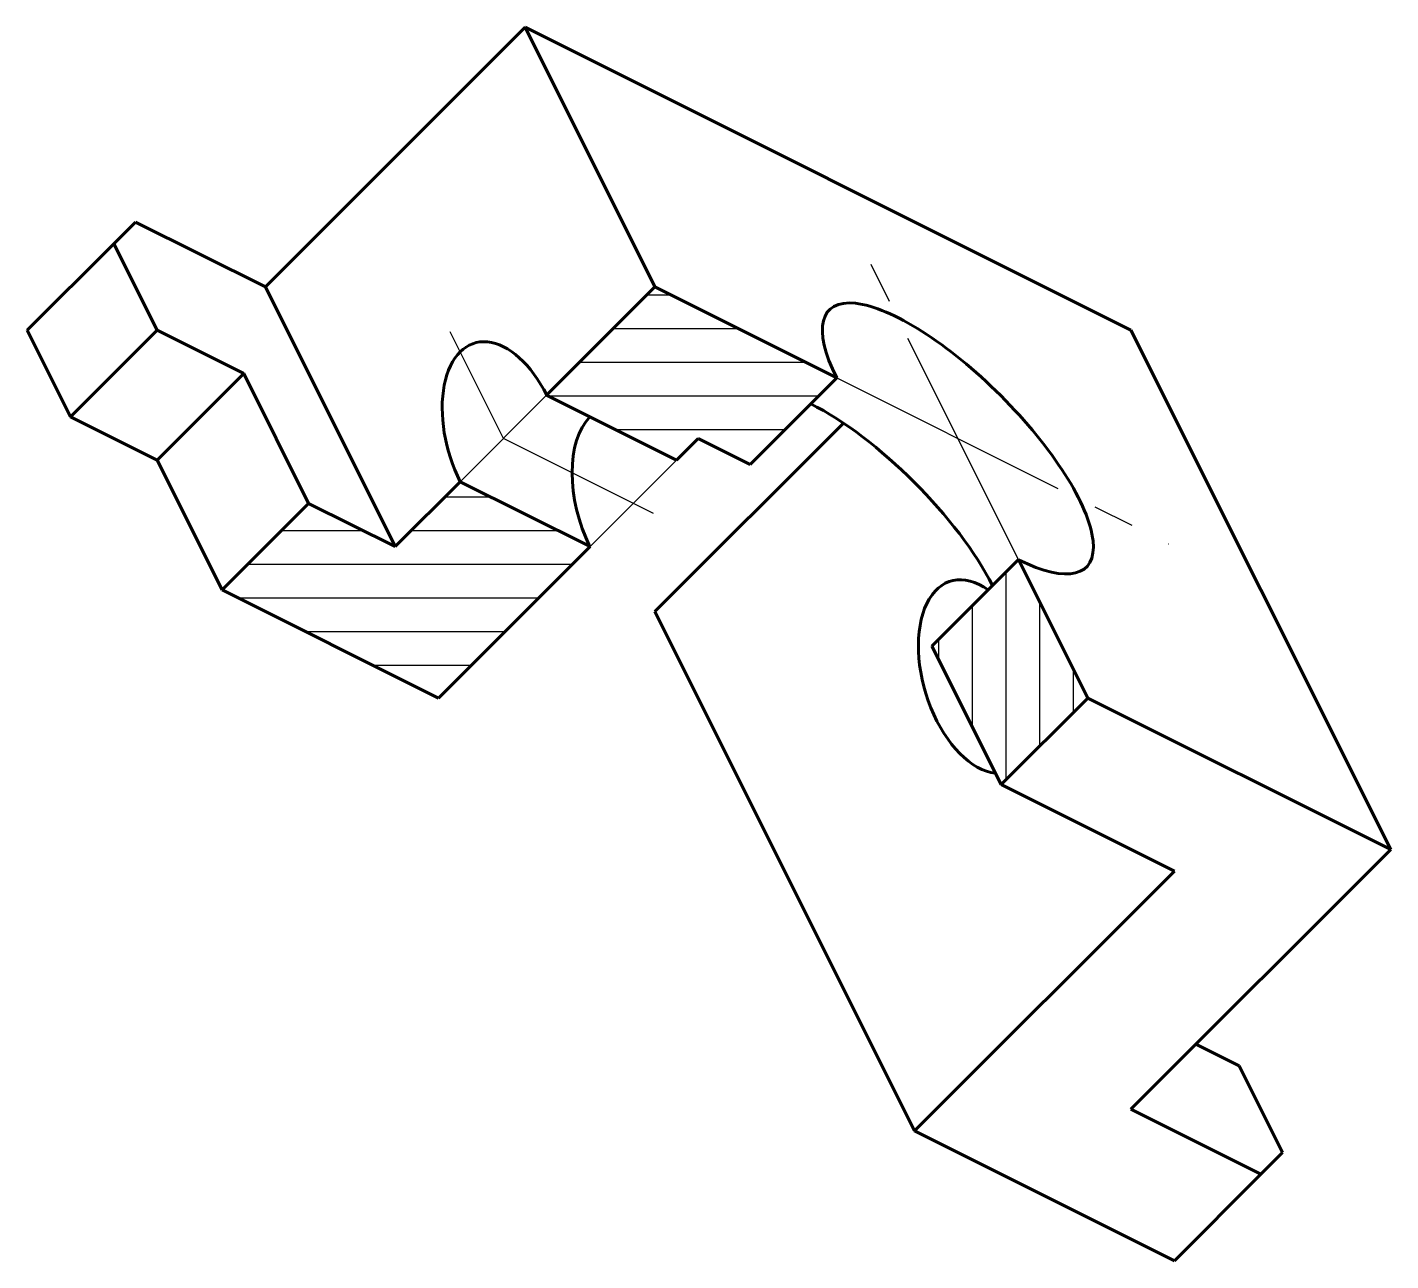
# Model space of a CAD drawing. Header units: millimetres. Extents: x -223 to -118, y 154 to 249.
import ezdxf

# ---------------------------------------------------------------- set-up
doc = ezdxf.new("R2010")
doc.units = ezdxf.units.MM
doc.linetypes.add('осевая2', pattern=[28.575, 19.05, -3.175, 3.175, -3.175])
doc.layers.add('1-оси', color=1, linetype='осевая2')
doc.layers.add('2-штриховка', color=7, linetype='Continuous', true_color=0x00c7c7)
doc.layers.add('PV-21B', color=7, linetype='Continuous', lineweight=60)

# ---------------------------------------------------------------- blocks, each defined once
blk = doc.blocks.new('*U41')
at = {"layer": 'PV-21B'}
for p, q in [((-204.81, 228.74, 23.93), (-184.81, 248.74, 63.93)), ((-184.81, 248.74, 63.93), (-174.81, 228.74, 53.93)), ((-138.15, 225.41, 87.26), (-184.81, 248.74, 63.93)), ((-214.81, 233.74, 18.93), (-216.48, 232.07, 15.59)), ((-204.81, 228.74, 23.93), (-214.81, 233.74, 18.93)), ((-223.15, 225.41, 2.26), (-216.48, 232.07, 15.59)), ((-216.48, 232.07, 15.59), (-213.15, 225.41, 12.26)), ((-194.81, 208.74, 13.93), (-204.81, 228.74, 23.93)), ((-183.15, 220.41, 37.26), (-174.81, 228.74, 53.93)), ((-174.81, 228.74, 53.93), (-160.81, 221.74, 60.93)), ((-223.15, 225.41, 2.26), (-219.81, 218.74, -1.07)), ((-219.81, 218.74, -1.07), (-213.15, 225.41, 12.26)), ((-213.15, 225.41, 12.26), (-206.48, 222.07, 15.59)), ((-118.15, 185.41, 67.26), (-138.15, 225.41, 87.26)), ((-213.15, 215.41, 2.26), (-206.48, 222.07, 15.59)), ((-206.48, 222.07, 15.59), (-201.48, 212.07, 10.59)), ((-160.81, 221.74, 60.93), (-167.48, 215.07, 47.59)), ((-173.15, 215.41, 42.26), (-183.15, 220.41, 37.26)), ((-219.81, 218.74, -1.07), (-213.15, 215.41, 2.26)), ((-174.81, 203.74, 28.93), (-160.3, 218.26, 57.96)), ((-171.48, 217.07, 45.59), (-173.15, 215.41, 42.26)), ((-167.48, 215.07, 47.59), (-171.48, 217.07, 45.59)), ((-213.15, 215.41, 2.26), (-208.15, 205.41, -2.74)), ((-194.81, 208.74, 13.93), (-189.81, 213.74, 23.93)), ((-189.81, 213.74, 23.93), (-179.81, 208.74, 28.93)), ((-208.15, 205.41, -2.74), (-201.48, 212.07, 10.59)), ((-201.48, 212.07, 10.59), (-194.81, 208.74, 13.93)), ((-179.81, 208.74, 28.93), (-191.48, 197.07, 5.59)), ((-153.48, 201.07, 47.59), (-146.81, 207.74, 60.93)), ((-146.81, 207.74, 60.93), (-141.48, 197.07, 55.59)), ((-191.48, 197.07, 5.59), (-208.15, 205.41, -2.74)), ((-174.81, 203.74, 28.93), (-154.81, 163.74, 8.93)), ((-148.15, 190.41, 42.26), (-153.48, 201.07, 47.59)), ((-141.48, 197.07, 55.59), (-148.15, 190.41, 42.26)), ((-141.48, 197.07, 55.59), (-118.15, 185.41, 67.26)), ((-148.15, 190.41, 42.26), (-134.81, 183.74, 48.93)), ((-138.15, 165.41, 27.26), (-118.15, 185.41, 67.26)), ((-154.81, 163.74, 8.93), (-134.81, 183.74, 48.93)), ((-129.81, 168.74, 38.93), (-133.15, 170.41, 37.26)), ((-126.48, 162.07, 35.59), (-129.81, 168.74, 38.93)), ((-138.15, 165.41, 27.26), (-128.15, 160.41, 32.26)), ((-154.81, 163.74, 8.93), (-134.81, 153.74, 18.93)), ((-128.15, 160.41, 32.26), (-126.48, 162.07, 35.59)), ((-134.81, 153.74, 18.93), (-128.15, 160.41, 32.26))]:
    blk.add_line(p, q, dxfattribs=at)
at = {"layer": 'PV-21B', "extrusion": (0.57735, 0.57735, -0.57735)}
for centre, major_axis, start_param, end_param in [((-151.48, 217.07, 65.59), (-9.9, 9.9), -0.785398, 3.926991), ((-186.48, 217.07, 30.59), (0, 7.07, 7.07), -2.356195, 0.785398), ((-158.15, 210.41, 52.26), (9.9, -9.9), -2.356194, -0.785398), ((-149.81, 198.74, 48.93), (0, -7.07, -7.07), -0.261799, 3.28349)]:
    blk.add_ellipse(centre, major_axis=major_axis, ratio=0.57735, start_param=start_param, end_param=end_param, dxfattribs=at)
at = {"layer": 'PV-21B', "extrusion": (-0.57735, -0.57735, 0.57735)}
blk.add_ellipse((-176.48, 212.07, 35.59), major_axis=(0, -7.07, -7.07), ratio=0.57735, start_param=-2.356194, end_param=-0.785398, dxfattribs=at)

msp = doc.modelspace()

# ---------------------------------------------------------------- hatches: boundary and pattern name
at = {"layer": '2-штриховка', "extrusion": (-0.57735, -0.57735, 0.57735)}
h = msp.add_hatch(dxfattribs=at)
h.set_pattern_fill('ANSI31', color=256, angle=15)
h.paths.add_polyline_path([(-270.51, 74.62), (-285.36, 66.05), (-285.36, 45.63), (-274.75, 51.76), (-274.75, 55.84), (-270.51, 58.29)])
h.paths.add_polyline_path([(-274.75, 35.43), (-285.36, 29.3), (-285.36, 17.06), (-292.43, 12.97), (-292.43, -3.36), (-274.75, 6.85)])
h = msp.add_hatch(dxfattribs=at)
h.set_pattern_fill('ANSI31', color=256, angle=75)
h.paths.add_polyline_path([(-239.39, 68.09), (-250.71, 74.62), (-250.71, 58.29), (-239.39, 51.76)])

# ---------------------------------------------------------------- linework, layer by layer
at = {"layer": '1-оси', "extrusion": (-0.57735, -0.57735, 0.57735)}
for p, q in [((-146.81, 207.74, 60.93), (-158.98, 232.08, 73.1)), ((-186.48, 217.07, 30.59), (-190.58, 225.28, 34.69)), ((-160.81, 221.74, 60.93), (-135.23, 208.95, 73.72)), ((-183.15, 220.41, 37.26), (-189.81, 213.74, 23.93)), ((-174.93, 211.3, 36.37), (-186.48, 217.07, 30.59)), ((-173.15, 215.41, 42.26), (-179.81, 208.74, 28.93))]:
    msp.add_line(p, q, dxfattribs=at)

# ---------------------------------------------------------------- block references
at = {"layer": 'PV-21B'}
msp.add_blockref('*U41', (0, 0), dxfattribs=at)

doc.saveas('drawing.dxf')
